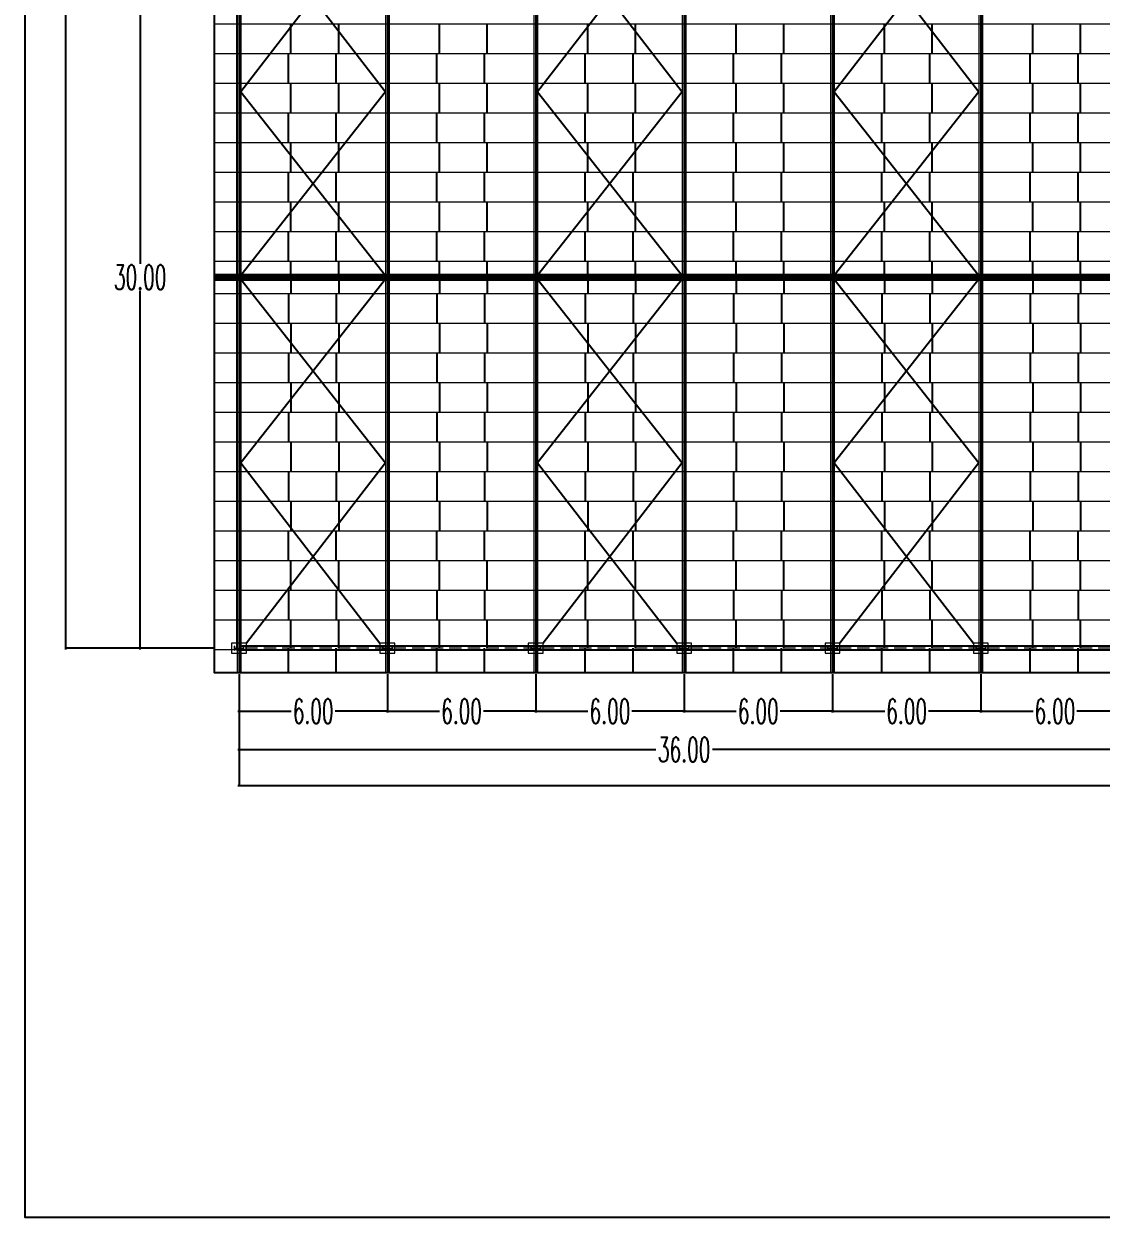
# Model space of a CAD drawing. Header units: millimetres. Extents: x 2175 to 3376, y 1504 to 1740.
# Drawn here: x 2744.89 to 2788.46, y 1583.98 to 1632.25 of the extents above; entities that cross this region are included whole.
import ezdxf

# ---------------------------------------------------------------- set-up
doc = ezdxf.new("R2010")
doc.units = ezdxf.units.MM
doc.linetypes.add('HIDDEN', pattern=[0.375, 0.25, -0.125])
for name, color, linetype in [('Atap', 3, 'Continuous'), ('GR', 7, 'Continuous'), ('KOP TEKS', 1, 'Continuous')]:
    doc.layers.add(name, color=color, linetype=linetype)
for name, color, linetype, lineweight in [('GRS-TIPIS', 253, 'Continuous', 9), ('HAT', 8, 'Continuous', 9), ('Pondasi', 6, 'Continuous', 9)]:
    doc.layers.add(name, color=color, linetype=linetype, lineweight=lineweight)
doc.styles.add('-DIM2', font='simplex.shx', dxfattribs={"width": 0.55})
doc.dimstyles.new('DENAH KANTOR', dxfattribs={"dimtxt": 1, "dimasz": 0.05, "dimexe": 0.05, "dimexo": 0.05, "dimgap": 0.05, "dimtad": 0, "dimtih": 1, "dimtoh": 1, "dimzin": 0, "dimdsep": 46, "dimtxsty": '-DIM2', "dimblk": 'ARCHTICK', "dimcen": 0.3, "dimdle": 0.05, "dimclrd": 1, "dimclre": 1, "dimclrt": 7, "dimadec": 0, "dimazin": 0, "dimtfac": 1, "dimtix": 1, "dimtofl": 0, "dimtmove": 0, "dimatfit": 3, "dimldrblk": 'ARCHTICK', "dimfxl": 1, "dimtolj": 1, "dimtzin": 0, "dimarcsym": 0})

# ---------------------------------------------------------------- blocks, each defined once
blk = doc.blocks.new('_ArchTick')
at = {"color": 0, "linetype": 'ByBlock', "const_width": 0.15}
blk.add_lwpolyline([(-0.5, -0.5), (0.5, 0.5)], dxfattribs=at)
blk = doc.blocks.new('*D1195')
at = {"layer": 'Defpoints', "color": 0, "linetype": 'Continuous', "transparency": 16777216}
for p in [(2752.59, 1636.996), (2749.59, 1606.996), (2752.59, 1606.996)]:
    blk.add_point(p, dxfattribs=at)
at = {"layer": 'GR', "color": 1, "linetype": 'Continuous', "lineweight": -2, "transparency": 16777216}
for p, q in [((2749.59, 1637.046), (2749.59, 1622.546)), ((2752.54, 1636.996), (2749.54, 1636.996)), ((2749.59, 1606.946), (2749.59, 1621.446)), ((2752.54, 1606.996), (2749.54, 1606.996))]:
    blk.add_line(p, q, dxfattribs=at)
at = {"layer": 'GR', "color": 1, "linetype": 'Continuous', "lineweight": -2, "transparency": 16777216, "xscale": 0.05, "yscale": 0.05, "zscale": 0.05}
for p, rotation in [((2749.59, 1636.996), 90), ((2749.59, 1606.996), 270)]:
    blk.add_blockref('_ArchTick', p, dxfattribs=dict(at, rotation=rotation))
at = {"layer": 'GR', "color": 7, "linetype": 'Continuous', "transparency": 16777216, "insert": (2749.59, 1621.996), "char_height": 1, "attachment_point": 5, "style": '-DIM2'}
blk.add_mtext('\\A1;30.00', dxfattribs=at)
blk = doc.blocks.new('*D1196')
at = {"layer": 'Defpoints', "color": 0, "linetype": 'Continuous', "transparency": 16777216}
for p in [(2749.59, 1666.996), (2746.59, 1606.996), (2749.59, 1606.996)]:
    blk.add_point(p, dxfattribs=at)
at = {"layer": 'GR', "color": 1, "linetype": 'Continuous', "lineweight": -2, "transparency": 16777216}
for p, q in [((2749.54, 1666.996), (2746.54, 1666.996)), ((2746.59, 1667.046), (2746.59, 1637.546)), ((2746.59, 1606.946), (2746.59, 1636.446)), ((2749.54, 1606.996), (2746.54, 1606.996))]:
    blk.add_line(p, q, dxfattribs=at)
at = {"layer": 'GR', "color": 1, "linetype": 'Continuous', "lineweight": -2, "transparency": 16777216, "xscale": 0.05, "yscale": 0.05, "zscale": 0.05}
for p, rotation in [((2746.59, 1666.996), 90), ((2746.59, 1606.996), 270)]:
    blk.add_blockref('_ArchTick', p, dxfattribs=dict(at, rotation=rotation))
at = {"layer": 'GR', "color": 7, "linetype": 'Continuous', "transparency": 16777216, "insert": (2746.59, 1636.996), "char_height": 1, "attachment_point": 5, "style": '-DIM2'}
blk.add_mtext('\\A1;60.00', dxfattribs=at)
blk = doc.blocks.new('WF300')
at = {"layer": 'Pondasi'}
for p, q in [((4219.408, -132.102), (4219.418, -132.102)), ((4219.418, -131.977), (4219.418, -132.102)), ((4219.418, -132.034), (4219.698, -132.034)), ((4219.418, -132.044), (4219.698, -132.044)), ((4219.558, -132.044), (4219.558, -132.034)), ((4219.698, -132.102), (4219.698, -131.977)), ((4219.698, -132.102), (4219.708, -132.102))]:
    blk.add_line(p, q, dxfattribs=at)
blk.add_lwpolyline([(4219.783, -132.189), (4219.783, -131.889), (4219.333, -131.889), (4219.333, -132.189)], close=True, dxfattribs=at)
for points in [[(4219.418, -131.977), (4219.408, -131.977), (4219.408, -132.102)], [(4219.708, -132.102), (4219.708, -131.977), (4219.698, -131.977)]]:
    blk.add_lwpolyline(points, dxfattribs=at)
blk = doc.blocks.new('*D1197')
at = {"layer": 'Defpoints', "color": 0, "linetype": 'Continuous', "transparency": 16777216}
for p in [(2753.59, 1605.996), (2759.59, 1605.996), (2759.59, 1604.446)]:
    blk.add_point(p, dxfattribs=at)
at = {"layer": 'GR', "color": 1, "linetype": 'Continuous', "lineweight": -2, "transparency": 16777216}
for p, q in [((2753.59, 1605.946), (2753.59, 1604.396)), ((2759.59, 1605.946), (2759.59, 1604.396)), ((2753.54, 1604.446), (2755.702, 1604.446)), ((2759.64, 1604.446), (2757.478, 1604.446))]:
    blk.add_line(p, q, dxfattribs=at)
at = {"layer": 'GR', "color": 1, "linetype": 'Continuous', "lineweight": -2, "transparency": 16777216, "xscale": 0.05, "yscale": 0.05, "zscale": 0.05, "rotation": 180}
blk.add_blockref('_ArchTick', (2753.59, 1604.446), dxfattribs=at)
at = {"layer": 'GR', "color": 1, "linetype": 'Continuous', "lineweight": -2, "transparency": 16777216, "xscale": 0.05, "yscale": 0.05, "zscale": 0.05}
blk.add_blockref('_ArchTick', (2759.59, 1604.446), dxfattribs=at)
at = {"layer": 'GR', "color": 7, "linetype": 'Continuous', "transparency": 16777216, "insert": (2756.59, 1604.446), "char_height": 1, "attachment_point": 5, "style": '-DIM2'}
blk.add_mtext('\\A1;6.00', dxfattribs=at)
blk = doc.blocks.new('*D1198')
at = {"layer": 'Defpoints', "color": 0, "linetype": 'Continuous', "transparency": 16777216}
for p in [(2759.59, 1605.996), (2765.59, 1605.996), (2759.59, 1604.446)]:
    blk.add_point(p, dxfattribs=at)
at = {"layer": 'GR', "color": 1, "linetype": 'Continuous', "lineweight": -2, "transparency": 16777216}
for p, q in [((2759.59, 1605.946), (2759.59, 1604.396)), ((2765.59, 1605.946), (2765.59, 1604.396)), ((2759.54, 1604.446), (2761.702, 1604.446)), ((2765.64, 1604.446), (2763.478, 1604.446))]:
    blk.add_line(p, q, dxfattribs=at)
at = {"layer": 'GR', "color": 1, "linetype": 'Continuous', "lineweight": -2, "transparency": 16777216, "xscale": 0.05, "yscale": 0.05, "zscale": 0.05, "rotation": 180}
blk.add_blockref('_ArchTick', (2759.59, 1604.446), dxfattribs=at)
at = {"layer": 'GR', "color": 1, "linetype": 'Continuous', "lineweight": -2, "transparency": 16777216, "xscale": 0.05, "yscale": 0.05, "zscale": 0.05}
blk.add_blockref('_ArchTick', (2765.59, 1604.446), dxfattribs=at)
at = {"layer": 'GR', "color": 7, "linetype": 'Continuous', "transparency": 16777216, "insert": (2762.59, 1604.446), "char_height": 1, "attachment_point": 5, "style": '-DIM2'}
blk.add_mtext('\\A1;6.00', dxfattribs=at)
blk = doc.blocks.new('*D1199')
at = {"layer": 'Defpoints', "color": 0, "linetype": 'Continuous', "transparency": 16777216}
for p in [(2753.59, 1604.446), (2873.59, 1604.446), (2873.59, 1601.446)]:
    blk.add_point(p, dxfattribs=at)
at = {"layer": 'GR', "color": 1, "linetype": 'Continuous', "lineweight": -2, "transparency": 16777216}
for p, q in [((2753.59, 1604.396), (2753.59, 1601.396)), ((2873.59, 1604.396), (2873.59, 1601.396)), ((2753.54, 1601.446), (2812.231, 1601.446)), ((2873.64, 1601.446), (2814.95, 1601.446))]:
    blk.add_line(p, q, dxfattribs=at)
at = {"layer": 'GR', "color": 1, "linetype": 'Continuous', "lineweight": -2, "transparency": 16777216, "xscale": 0.05, "yscale": 0.05, "zscale": 0.05, "rotation": 180}
blk.add_blockref('_ArchTick', (2753.59, 1601.446), dxfattribs=at)
at = {"layer": 'GR', "color": 1, "linetype": 'Continuous', "lineweight": -2, "transparency": 16777216, "xscale": 0.05, "yscale": 0.05, "zscale": 0.05}
blk.add_blockref('_ArchTick', (2873.59, 1601.446), dxfattribs=at)
at = {"layer": 'GR', "color": 7, "linetype": 'Continuous', "transparency": 16777216, "insert": (2813.59, 1601.446), "char_height": 1, "attachment_point": 5, "style": '-DIM2'}
blk.add_mtext('\\A1;120.00', dxfattribs=at)
blk = doc.blocks.new('*D1200')
at = {"layer": 'Defpoints', "color": 0, "linetype": 'Continuous', "transparency": 16777216}
for p in [(2753.59, 1604.446), (2789.59, 1604.446), (2789.59, 1602.896)]:
    blk.add_point(p, dxfattribs=at)
at = {"layer": 'GR', "color": 1, "linetype": 'Continuous', "lineweight": -2, "transparency": 16777216}
for p, q in [((2753.59, 1604.396), (2753.59, 1602.846)), ((2789.59, 1604.396), (2789.59, 1602.846)), ((2753.54, 1602.896), (2770.44, 1602.896)), ((2789.64, 1602.896), (2772.74, 1602.896))]:
    blk.add_line(p, q, dxfattribs=at)
at = {"layer": 'GR', "color": 1, "linetype": 'Continuous', "lineweight": -2, "transparency": 16777216, "xscale": 0.05, "yscale": 0.05, "zscale": 0.05, "rotation": 180}
blk.add_blockref('_ArchTick', (2753.59, 1602.896), dxfattribs=at)
at = {"layer": 'GR', "color": 1, "linetype": 'Continuous', "lineweight": -2, "transparency": 16777216, "xscale": 0.05, "yscale": 0.05, "zscale": 0.05}
blk.add_blockref('_ArchTick', (2789.59, 1602.896), dxfattribs=at)
at = {"layer": 'GR', "color": 7, "linetype": 'Continuous', "transparency": 16777216, "insert": (2771.59, 1602.896), "char_height": 1, "attachment_point": 5, "style": '-DIM2'}
blk.add_mtext('\\A1;36.00', dxfattribs=at)
blk = doc.blocks.new('*D1202')
at = {"layer": 'Defpoints', "color": 0, "linetype": 'Continuous', "transparency": 16777216}
for p in [(2771.59, 1605.996), (2777.59, 1605.996), (2771.59, 1604.446)]:
    blk.add_point(p, dxfattribs=at)
at = {"layer": 'GR', "color": 1, "linetype": 'Continuous', "lineweight": -2, "transparency": 16777216}
for p, q in [((2771.59, 1605.946), (2771.59, 1604.396)), ((2777.59, 1605.946), (2777.59, 1604.396)), ((2771.54, 1604.446), (2773.702, 1604.446)), ((2777.64, 1604.446), (2775.478, 1604.446))]:
    blk.add_line(p, q, dxfattribs=at)
at = {"layer": 'GR', "color": 1, "linetype": 'Continuous', "lineweight": -2, "transparency": 16777216, "xscale": 0.05, "yscale": 0.05, "zscale": 0.05, "rotation": 180}
blk.add_blockref('_ArchTick', (2771.59, 1604.446), dxfattribs=at)
at = {"layer": 'GR', "color": 1, "linetype": 'Continuous', "lineweight": -2, "transparency": 16777216, "xscale": 0.05, "yscale": 0.05, "zscale": 0.05}
blk.add_blockref('_ArchTick', (2777.59, 1604.446), dxfattribs=at)
at = {"layer": 'GR', "color": 7, "linetype": 'Continuous', "transparency": 16777216, "insert": (2774.59, 1604.446), "char_height": 1, "attachment_point": 5, "style": '-DIM2'}
blk.add_mtext('\\A1;6.00', dxfattribs=at)
blk = doc.blocks.new('*D1203')
at = {"layer": 'Defpoints', "color": 0, "linetype": 'Continuous', "transparency": 16777216}
for p in [(2765.59, 1605.996), (2771.59, 1605.996), (2771.59, 1604.446)]:
    blk.add_point(p, dxfattribs=at)
at = {"layer": 'GR', "color": 1, "linetype": 'Continuous', "lineweight": -2, "transparency": 16777216}
for p, q in [((2765.59, 1605.946), (2765.59, 1604.396)), ((2771.59, 1605.946), (2771.59, 1604.396)), ((2765.54, 1604.446), (2767.702, 1604.446)), ((2771.64, 1604.446), (2769.478, 1604.446))]:
    blk.add_line(p, q, dxfattribs=at)
at = {"layer": 'GR', "color": 1, "linetype": 'Continuous', "lineweight": -2, "transparency": 16777216, "xscale": 0.05, "yscale": 0.05, "zscale": 0.05, "rotation": 180}
blk.add_blockref('_ArchTick', (2765.59, 1604.446), dxfattribs=at)
at = {"layer": 'GR', "color": 1, "linetype": 'Continuous', "lineweight": -2, "transparency": 16777216, "xscale": 0.05, "yscale": 0.05, "zscale": 0.05}
blk.add_blockref('_ArchTick', (2771.59, 1604.446), dxfattribs=at)
at = {"layer": 'GR', "color": 7, "linetype": 'Continuous', "transparency": 16777216, "insert": (2768.59, 1604.446), "char_height": 1, "attachment_point": 5, "style": '-DIM2'}
blk.add_mtext('\\A1;6.00', dxfattribs=at)
blk = doc.blocks.new('*D1206')
at = {"layer": 'Defpoints', "color": 0, "linetype": 'Continuous', "transparency": 16777216}
for p in [(2777.59, 1605.996), (2783.59, 1605.996), (2783.59, 1604.446)]:
    blk.add_point(p, dxfattribs=at)
at = {"layer": 'GR', "color": 1, "linetype": 'Continuous', "lineweight": -2, "transparency": 16777216}
for p, q in [((2777.59, 1605.946), (2777.59, 1604.396)), ((2783.59, 1605.946), (2783.59, 1604.396)), ((2777.54, 1604.446), (2779.702, 1604.446)), ((2783.64, 1604.446), (2781.478, 1604.446))]:
    blk.add_line(p, q, dxfattribs=at)
at = {"layer": 'GR', "color": 1, "linetype": 'Continuous', "lineweight": -2, "transparency": 16777216, "xscale": 0.05, "yscale": 0.05, "zscale": 0.05, "rotation": 180}
blk.add_blockref('_ArchTick', (2777.59, 1604.446), dxfattribs=at)
at = {"layer": 'GR', "color": 1, "linetype": 'Continuous', "lineweight": -2, "transparency": 16777216, "xscale": 0.05, "yscale": 0.05, "zscale": 0.05}
blk.add_blockref('_ArchTick', (2783.59, 1604.446), dxfattribs=at)
at = {"layer": 'GR', "color": 7, "linetype": 'Continuous', "transparency": 16777216, "insert": (2780.59, 1604.446), "char_height": 1, "attachment_point": 5, "style": '-DIM2'}
blk.add_mtext('\\A1;6.00', dxfattribs=at)
blk = doc.blocks.new('*D1207')
at = {"layer": 'Defpoints', "color": 0, "linetype": 'Continuous', "transparency": 16777216}
for p in [(2783.59, 1605.996), (2789.59, 1605.996), (2783.59, 1604.446)]:
    blk.add_point(p, dxfattribs=at)
at = {"layer": 'GR', "color": 1, "linetype": 'Continuous', "lineweight": -2, "transparency": 16777216}
for p, q in [((2783.59, 1605.946), (2783.59, 1604.396)), ((2789.59, 1605.946), (2789.59, 1604.396)), ((2783.54, 1604.446), (2785.702, 1604.446)), ((2789.64, 1604.446), (2787.478, 1604.446))]:
    blk.add_line(p, q, dxfattribs=at)
at = {"layer": 'GR', "color": 1, "linetype": 'Continuous', "lineweight": -2, "transparency": 16777216, "xscale": 0.05, "yscale": 0.05, "zscale": 0.05, "rotation": 180}
blk.add_blockref('_ArchTick', (2783.59, 1604.446), dxfattribs=at)
at = {"layer": 'GR', "color": 1, "linetype": 'Continuous', "lineweight": -2, "transparency": 16777216, "xscale": 0.05, "yscale": 0.05, "zscale": 0.05}
blk.add_blockref('_ArchTick', (2789.59, 1604.446), dxfattribs=at)
at = {"layer": 'GR', "color": 7, "linetype": 'Continuous', "transparency": 16777216, "insert": (2786.59, 1604.446), "char_height": 1, "attachment_point": 5, "style": '-DIM2'}
blk.add_mtext('\\A1;6.00', dxfattribs=at)

msp = doc.modelspace()

# ---------------------------------------------------------------- linework, layer by layer
at = {"color": 1}
for p, q in [((2753.59, 1667.996), (2753.59, 1605.996)), ((2759.59, 1667.996), (2759.59, 1605.996)), ((2765.59, 1667.996), (2765.59, 1605.996)), ((2771.59, 1667.996), (2771.59, 1605.996)), ((2777.59, 1667.996), (2777.59, 1605.996)), ((2783.59, 1667.996), (2783.59, 1605.996)), ((2755.69, 1631.046), (2755.69, 1632.246)), ((2757.623, 1631.046), (2757.623, 1632.246)), ((2761.69, 1631.046), (2761.69, 1632.246)), ((2763.623, 1631.046), (2763.623, 1632.246)), ((2767.69, 1631.046), (2767.69, 1632.246)), ((2769.623, 1631.046), (2769.623, 1632.246)), ((2773.69, 1631.046), (2773.69, 1632.246)), ((2775.623, 1631.046), (2775.623, 1632.246)), ((2779.69, 1631.046), (2779.69, 1632.246)), ((2781.623, 1631.046), (2781.623, 1632.246)), ((2785.69, 1631.046), (2785.69, 1632.246)), ((2787.623, 1631.046), (2787.623, 1632.246)), ((2755.59, 1629.846), (2755.59, 1631.046)), ((2757.523, 1629.846), (2757.523, 1631.046)), ((2761.59, 1629.846), (2761.59, 1631.046)), ((2763.523, 1629.846), (2763.523, 1631.046)), ((2767.59, 1629.846), (2767.59, 1631.046)), ((2769.523, 1629.846), (2769.523, 1631.046)), ((2773.59, 1629.846), (2773.59, 1631.046)), ((2775.523, 1629.846), (2775.523, 1631.046)), ((2779.59, 1629.846), (2779.59, 1631.046)), ((2781.523, 1629.846), (2781.523, 1631.046)), ((2785.59, 1629.846), (2785.59, 1631.046)), ((2787.523, 1629.846), (2787.523, 1631.046)), ((2755.69, 1628.646), (2755.69, 1629.846)), ((2757.623, 1628.646), (2757.623, 1629.846)), ((2761.69, 1628.646), (2761.69, 1629.846)), ((2763.623, 1628.646), (2763.623, 1629.846)), ((2767.69, 1628.646), (2767.69, 1629.846)), ((2769.623, 1628.646), (2769.623, 1629.846)), ((2773.69, 1628.646), (2773.69, 1629.846)), ((2775.623, 1628.646), (2775.623, 1629.846)), ((2779.69, 1628.646), (2779.69, 1629.846)), ((2781.623, 1628.646), (2781.623, 1629.846)), ((2785.69, 1628.646), (2785.69, 1629.846)), ((2787.623, 1628.646), (2787.623, 1629.846)), ((2755.59, 1627.446), (2755.59, 1628.646)), ((2757.523, 1627.446), (2757.523, 1628.646)), ((2761.59, 1627.446), (2761.59, 1628.646)), ((2763.523, 1627.446), (2763.523, 1628.646)), ((2767.59, 1627.446), (2767.59, 1628.646)), ((2769.523, 1627.446), (2769.523, 1628.646)), ((2773.59, 1627.446), (2773.59, 1628.646)), ((2775.523, 1627.446), (2775.523, 1628.646)), ((2779.59, 1627.446), (2779.59, 1628.646)), ((2781.523, 1627.446), (2781.523, 1628.646)), ((2785.59, 1627.446), (2785.59, 1628.646)), ((2787.523, 1627.446), (2787.523, 1628.646)), ((2755.69, 1626.246), (2755.69, 1627.446)), ((2757.623, 1626.246), (2757.623, 1627.446)), ((2761.69, 1626.246), (2761.69, 1627.446)), ((2763.623, 1626.246), (2763.623, 1627.446)), ((2767.69, 1626.246), (2767.69, 1627.446)), ((2769.623, 1626.246), (2769.623, 1627.446)), ((2773.69, 1626.246), (2773.69, 1627.446)), ((2775.623, 1626.246), (2775.623, 1627.446)), ((2779.69, 1626.246), (2779.69, 1627.446)), ((2781.623, 1626.246), (2781.623, 1627.446)), ((2785.69, 1626.246), (2785.69, 1627.446)), ((2787.623, 1626.246), (2787.623, 1627.446)), ((2755.59, 1625.046), (2755.59, 1626.246)), ((2757.523, 1625.046), (2757.523, 1626.246)), ((2761.59, 1625.046), (2761.59, 1626.246)), ((2763.523, 1625.046), (2763.523, 1626.246)), ((2767.59, 1625.046), (2767.59, 1626.246)), ((2769.523, 1625.046), (2769.523, 1626.246)), ((2773.59, 1625.046), (2773.59, 1626.246)), ((2775.523, 1625.046), (2775.523, 1626.246)), ((2779.59, 1625.046), (2779.59, 1626.246)), ((2781.523, 1625.046), (2781.523, 1626.246)), ((2785.59, 1625.046), (2785.59, 1626.246)), ((2787.523, 1625.046), (2787.523, 1626.246)), ((2755.69, 1623.846), (2755.69, 1625.046)), ((2757.623, 1623.846), (2757.623, 1625.046)), ((2761.69, 1623.846), (2761.69, 1625.046)), ((2763.623, 1623.846), (2763.623, 1625.046)), ((2767.69, 1623.846), (2767.69, 1625.046)), ((2769.623, 1623.846), (2769.623, 1625.046)), ((2773.69, 1623.846), (2773.69, 1625.046)), ((2775.623, 1623.846), (2775.623, 1625.046)), ((2779.69, 1623.846), (2779.69, 1625.046)), ((2781.623, 1623.846), (2781.623, 1625.046)), ((2785.69, 1623.846), (2785.69, 1625.046)), ((2787.623, 1623.846), (2787.623, 1625.046)), ((2755.59, 1622.646), (2755.59, 1623.846)), ((2757.523, 1622.646), (2757.523, 1623.846)), ((2761.59, 1622.646), (2761.59, 1623.846)), ((2763.523, 1622.646), (2763.523, 1623.846)), ((2767.59, 1622.646), (2767.59, 1623.846)), ((2769.523, 1622.646), (2769.523, 1623.846)), ((2773.59, 1622.646), (2773.59, 1623.846)), ((2775.523, 1622.646), (2775.523, 1623.846)), ((2779.59, 1622.646), (2779.59, 1623.846)), ((2781.523, 1622.646), (2781.523, 1623.846)), ((2785.59, 1622.646), (2785.59, 1623.846)), ((2787.523, 1622.646), (2787.523, 1623.846)), ((2755.69, 1621.996), (2755.69, 1622.646)), ((2757.623, 1621.996), (2757.623, 1622.646)), ((2761.69, 1621.996), (2761.69, 1622.646)), ((2763.623, 1621.996), (2763.623, 1622.646)), ((2767.69, 1621.996), (2767.69, 1622.646)), ((2769.623, 1621.996), (2769.623, 1622.646)), ((2773.69, 1621.996), (2773.69, 1622.646)), ((2775.623, 1621.996), (2775.623, 1622.646)), ((2779.69, 1621.996), (2779.69, 1622.646)), ((2781.623, 1621.996), (2781.623, 1622.646)), ((2785.69, 1621.996), (2785.69, 1622.646)), ((2787.623, 1621.996), (2787.623, 1622.646)), ((2752.59, 1621.996), (2874.59, 1621.996)), ((2755.69, 1621.996), (2755.69, 1621.346)), ((2757.623, 1621.996), (2757.623, 1621.346)), ((2761.69, 1621.996), (2761.69, 1621.346)), ((2763.623, 1621.996), (2763.623, 1621.346)), ((2767.69, 1621.996), (2767.69, 1621.346)), ((2769.623, 1621.996), (2769.623, 1621.346)), ((2773.69, 1621.996), (2773.69, 1621.346)), ((2775.623, 1621.996), (2775.623, 1621.346)), ((2779.69, 1621.996), (2779.69, 1621.346)), ((2781.623, 1621.996), (2781.623, 1621.346)), ((2785.69, 1621.996), (2785.69, 1621.346)), ((2787.623, 1621.996), (2787.623, 1621.346)), ((2755.59, 1621.346), (2755.59, 1620.146)), ((2757.523, 1621.346), (2757.523, 1620.146)), ((2761.59, 1621.346), (2761.59, 1620.146)), ((2763.523, 1621.346), (2763.523, 1620.146)), ((2767.59, 1621.346), (2767.59, 1620.146)), ((2769.523, 1621.346), (2769.523, 1620.146)), ((2773.59, 1621.346), (2773.59, 1620.146)), ((2775.523, 1621.346), (2775.523, 1620.146)), ((2779.59, 1621.346), (2779.59, 1620.146)), ((2781.523, 1621.346), (2781.523, 1620.146)), ((2785.59, 1621.346), (2785.59, 1620.146)), ((2787.523, 1621.346), (2787.523, 1620.146)), ((2755.69, 1620.146), (2755.69, 1618.946)), ((2757.623, 1620.146), (2757.623, 1618.946)), ((2761.69, 1620.146), (2761.69, 1618.946)), ((2763.623, 1620.146), (2763.623, 1618.946)), ((2767.69, 1620.146), (2767.69, 1618.946)), ((2769.623, 1620.146), (2769.623, 1618.946)), ((2773.69, 1620.146), (2773.69, 1618.946)), ((2775.623, 1620.146), (2775.623, 1618.946)), ((2779.69, 1620.146), (2779.69, 1618.946)), ((2781.623, 1620.146), (2781.623, 1618.946)), ((2785.69, 1620.146), (2785.69, 1618.946)), ((2787.623, 1620.146), (2787.623, 1618.946)), ((2755.59, 1618.946), (2755.59, 1617.746)), ((2757.523, 1618.946), (2757.523, 1617.746)), ((2761.59, 1618.946), (2761.59, 1617.746)), ((2763.523, 1618.946), (2763.523, 1617.746)), ((2767.59, 1618.946), (2767.59, 1617.746)), ((2769.523, 1618.946), (2769.523, 1617.746)), ((2773.59, 1618.946), (2773.59, 1617.746)), ((2775.523, 1618.946), (2775.523, 1617.746)), ((2779.59, 1618.946), (2779.59, 1617.746)), ((2781.523, 1618.946), (2781.523, 1617.746)), ((2785.59, 1618.946), (2785.59, 1617.746)), ((2787.523, 1618.946), (2787.523, 1617.746)), ((2755.69, 1617.746), (2755.69, 1616.546)), ((2757.623, 1617.746), (2757.623, 1616.546)), ((2761.69, 1617.746), (2761.69, 1616.546)), ((2763.623, 1617.746), (2763.623, 1616.546)), ((2767.69, 1617.746), (2767.69, 1616.546)), ((2769.623, 1617.746), (2769.623, 1616.546)), ((2773.69, 1617.746), (2773.69, 1616.546)), ((2775.623, 1617.746), (2775.623, 1616.546)), ((2779.69, 1617.746), (2779.69, 1616.546)), ((2781.623, 1617.746), (2781.623, 1616.546)), ((2785.69, 1617.746), (2785.69, 1616.546)), ((2787.623, 1617.746), (2787.623, 1616.546)), ((2755.59, 1616.546), (2755.59, 1615.346)), ((2757.523, 1616.546), (2757.523, 1615.346)), ((2761.59, 1616.546), (2761.59, 1615.346)), ((2763.523, 1616.546), (2763.523, 1615.346)), ((2767.59, 1616.546), (2767.59, 1615.346)), ((2769.523, 1616.546), (2769.523, 1615.346)), ((2773.59, 1616.546), (2773.59, 1615.346)), ((2775.523, 1616.546), (2775.523, 1615.346)), ((2779.59, 1616.546), (2779.59, 1615.346)), ((2781.523, 1616.546), (2781.523, 1615.346)), ((2785.59, 1616.546), (2785.59, 1615.346)), ((2787.523, 1616.546), (2787.523, 1615.346)), ((2755.69, 1615.346), (2755.69, 1614.146)), ((2757.623, 1615.346), (2757.623, 1614.146)), ((2761.69, 1615.346), (2761.69, 1614.146)), ((2763.623, 1615.346), (2763.623, 1614.146)), ((2767.69, 1615.346), (2767.69, 1614.146)), ((2769.623, 1615.346), (2769.623, 1614.146)), ((2773.69, 1615.346), (2773.69, 1614.146)), ((2775.623, 1615.346), (2775.623, 1614.146)), ((2779.69, 1615.346), (2779.69, 1614.146)), ((2781.623, 1615.346), (2781.623, 1614.146)), ((2785.69, 1615.346), (2785.69, 1614.146)), ((2787.623, 1615.346), (2787.623, 1614.146)), ((2755.59, 1614.146), (2755.59, 1612.946)), ((2757.523, 1614.146), (2757.523, 1612.946)), ((2761.59, 1614.146), (2761.59, 1612.946)), ((2763.523, 1614.146), (2763.523, 1612.946)), ((2767.59, 1614.146), (2767.59, 1612.946)), ((2769.523, 1614.146), (2769.523, 1612.946)), ((2773.59, 1614.146), (2773.59, 1612.946)), ((2775.523, 1614.146), (2775.523, 1612.946)), ((2779.59, 1614.146), (2779.59, 1612.946)), ((2781.523, 1614.146), (2781.523, 1612.946)), ((2785.59, 1614.146), (2785.59, 1612.946)), ((2787.523, 1614.146), (2787.523, 1612.946)), ((2755.69, 1612.946), (2755.69, 1611.746)), ((2757.623, 1612.946), (2757.623, 1611.746)), ((2761.69, 1612.946), (2761.69, 1611.746)), ((2763.623, 1612.946), (2763.623, 1611.746)), ((2767.69, 1612.946), (2767.69, 1611.746)), ((2769.623, 1612.946), (2769.623, 1611.746)), ((2773.69, 1612.946), (2773.69, 1611.746)), ((2775.623, 1612.946), (2775.623, 1611.746)), ((2779.69, 1612.946), (2779.69, 1611.746)), ((2781.623, 1612.946), (2781.623, 1611.746)), ((2785.69, 1612.946), (2785.69, 1611.746)), ((2787.623, 1612.946), (2787.623, 1611.746)), ((2755.59, 1610.546), (2755.59, 1611.746)), ((2757.523, 1610.546), (2757.523, 1611.746)), ((2761.59, 1610.546), (2761.59, 1611.746)), ((2763.523, 1610.546), (2763.523, 1611.746)), ((2767.59, 1610.546), (2767.59, 1611.746)), ((2769.523, 1610.546), (2769.523, 1611.746)), ((2773.59, 1610.546), (2773.59, 1611.746)), ((2775.523, 1610.546), (2775.523, 1611.746)), ((2779.59, 1610.546), (2779.59, 1611.746)), ((2781.523, 1610.546), (2781.523, 1611.746)), ((2785.59, 1610.546), (2785.59, 1611.746)), ((2787.523, 1610.546), (2787.523, 1611.746)), ((2755.69, 1609.346), (2755.69, 1610.546)), ((2757.623, 1609.346), (2757.623, 1610.546)), ((2761.69, 1609.346), (2761.69, 1610.546)), ((2763.623, 1609.346), (2763.623, 1610.546)), ((2767.69, 1609.346), (2767.69, 1610.546)), ((2769.623, 1609.346), (2769.623, 1610.546)), ((2773.69, 1609.346), (2773.69, 1610.546)), ((2775.623, 1609.346), (2775.623, 1610.546)), ((2779.69, 1609.346), (2779.69, 1610.546)), ((2781.623, 1609.346), (2781.623, 1610.546)), ((2785.69, 1609.346), (2785.69, 1610.546)), ((2787.623, 1609.346), (2787.623, 1610.546)), ((2755.59, 1609.346), (2755.59, 1608.146)), ((2757.523, 1609.346), (2757.523, 1608.146)), ((2761.59, 1609.346), (2761.59, 1608.146)), ((2763.523, 1609.346), (2763.523, 1608.146)), ((2767.59, 1609.346), (2767.59, 1608.146)), ((2769.523, 1609.346), (2769.523, 1608.146)), ((2773.59, 1609.346), (2773.59, 1608.146)), ((2775.523, 1609.346), (2775.523, 1608.146)), ((2779.59, 1609.346), (2779.59, 1608.146)), ((2781.523, 1609.346), (2781.523, 1608.146)), ((2785.59, 1609.346), (2785.59, 1608.146)), ((2787.523, 1609.346), (2787.523, 1608.146)), ((2755.69, 1606.996), (2755.69, 1608.146)), ((2757.623, 1606.996), (2757.623, 1608.146)), ((2761.69, 1606.996), (2761.69, 1608.146)), ((2763.623, 1606.996), (2763.623, 1608.146)), ((2767.69, 1606.996), (2767.69, 1608.146)), ((2769.623, 1606.996), (2769.623, 1608.146)), ((2773.69, 1606.996), (2773.69, 1608.146)), ((2775.623, 1606.996), (2775.623, 1608.146)), ((2779.69, 1606.996), (2779.69, 1608.146)), ((2781.623, 1606.996), (2781.623, 1608.146)), ((2785.69, 1606.996), (2785.69, 1608.146)), ((2787.623, 1606.996), (2787.623, 1608.146)), ((2755.59, 1605.996), (2755.59, 1606.996)), ((2757.523, 1605.996), (2757.523, 1606.996)), ((2761.59, 1605.996), (2761.59, 1606.996)), ((2763.523, 1605.996), (2763.523, 1606.996)), ((2767.59, 1605.996), (2767.59, 1606.996)), ((2769.523, 1605.996), (2769.523, 1606.996)), ((2773.59, 1605.996), (2773.59, 1606.996)), ((2775.523, 1605.996), (2775.523, 1606.996)), ((2779.59, 1605.996), (2779.59, 1606.996)), ((2781.523, 1605.996), (2781.523, 1606.996)), ((2785.59, 1605.996), (2785.59, 1606.996)), ((2787.523, 1605.996), (2787.523, 1606.996))]:
    msp.add_line(p, q, dxfattribs=at)
at = {"layer": 'Atap'}
for points in [[(2752.59, 1636.996), (2752.59, 1667.996), (2868.59, 1667.996), (2868.59, 1637.996), (2874.59, 1637.996), (2874.59, 1605.996), (2752.59, 1605.996), (2752.59, 1636.996)], [(2753.89, 1636.796), (2759.515, 1629.496), (2753.665, 1622.071), (2753.665, 1621.921), (2759.515, 1614.496), (2753.89, 1607.196)], [(2759.29, 1636.796), (2753.665, 1629.496), (2759.515, 1622.071), (2759.515, 1621.921), (2753.665, 1614.496), (2759.29, 1607.196)], [(2765.89, 1636.796), (2771.515, 1629.496), (2765.665, 1622.071), (2765.665, 1621.921), (2771.515, 1614.496), (2765.89, 1607.196)], [(2771.29, 1636.796), (2765.665, 1629.496), (2771.515, 1622.071), (2771.515, 1621.921), (2765.665, 1614.496), (2771.29, 1607.196)], [(2777.89, 1636.796), (2783.515, 1629.496), (2777.665, 1622.071), (2777.665, 1621.921), (2783.515, 1614.496), (2777.89, 1607.196)], [(2783.29, 1636.796), (2777.665, 1629.496), (2783.515, 1622.071), (2783.515, 1621.921), (2777.665, 1614.496), (2783.29, 1607.196)]]:
    msp.add_lwpolyline(points, dxfattribs=at)
at = {"layer": 'GR', "color": 0, "lineweight": 0}
for p, q in [((2753.515, 1667.996), (2753.515, 1605.996)), ((2753.665, 1667.996), (2753.665, 1605.996)), ((2759.515, 1667.996), (2759.515, 1605.996)), ((2759.665, 1667.996), (2759.665, 1605.996)), ((2765.515, 1667.996), (2765.515, 1605.996)), ((2765.665, 1667.996), (2765.665, 1605.996)), ((2771.515, 1667.996), (2771.515, 1605.996)), ((2771.665, 1667.996), (2771.665, 1605.996)), ((2777.515, 1667.996), (2777.515, 1605.996)), ((2777.665, 1667.996), (2777.665, 1605.996)), ((2783.515, 1667.996), (2783.515, 1605.996)), ((2783.665, 1667.996), (2783.665, 1605.996))]:
    msp.add_line(p, q, dxfattribs=at)
at = {"layer": 'GR', "lineweight": 50}
for p, q in [((2752.59, 1622.071), (2874.59, 1622.071)), ((2752.59, 1621.921), (2874.59, 1621.921))]:
    msp.add_line(p, q, dxfattribs=at)
at = {"layer": 'GR', "color": 144, "true_color": 0x00629d}
for points in [[(2753.515, 1637.071), (2789.665, 1637.071), (2789.665, 1606.921), (2753.515, 1606.921)], [(2753.665, 1636.921), (2789.515, 1636.921), (2789.515, 1607.071), (2753.665, 1607.071)]]:
    msp.add_lwpolyline(points, close=True, dxfattribs=at)
at = {"layer": 'GRS-TIPIS', "linetype": 'HIDDEN', "ltscale": 2}
msp.add_lwpolyline([(2753.59, 1636.996), (2789.59, 1636.996), (2789.59, 1606.996), (2753.59, 1606.996)], close=True, dxfattribs=at)
at = {"layer": 'HAT'}
for p, q in [((2752.59, 1632.246), (2874.59, 1632.246)), ((2752.59, 1631.046), (2874.59, 1631.046)), ((2752.59, 1629.846), (2874.59, 1629.846)), ((2752.59, 1628.646), (2874.59, 1628.646)), ((2752.59, 1627.446), (2874.59, 1627.446)), ((2752.59, 1626.246), (2874.59, 1626.246)), ((2752.59, 1625.046), (2874.59, 1625.046)), ((2752.59, 1623.846), (2874.59, 1623.846)), ((2752.59, 1622.646), (2874.59, 1622.646)), ((2752.59, 1621.346), (2874.59, 1621.346)), ((2752.59, 1620.146), (2874.59, 1620.146)), ((2752.59, 1618.946), (2874.59, 1618.946)), ((2752.59, 1617.746), (2874.59, 1617.746)), ((2752.59, 1616.546), (2874.59, 1616.546)), ((2752.59, 1615.346), (2874.59, 1615.346)), ((2752.59, 1614.146), (2874.59, 1614.146)), ((2752.59, 1612.946), (2874.59, 1612.946)), ((2752.59, 1611.746), (2874.59, 1611.746)), ((2752.59, 1610.546), (2874.59, 1610.546)), ((2752.59, 1609.346), (2874.59, 1609.346)), ((2752.59, 1608.146), (2874.59, 1608.146)), ((2752.59, 1606.946), (2874.59, 1606.946))]:
    msp.add_line(p, q, dxfattribs=at)
at = {"layer": 'KOP TEKS', "color": 2}
msp.add_lwpolyline([(2882.371, 1583.985), (2882.371, 1681.172), (2744.921, 1681.172), (2744.921, 1583.985)], close=True, dxfattribs=at)

# ---------------------------------------------------------------- block references
at = {"layer": 'HAT', "xscale": 1.333333333319186, "yscale": 1.333333333319186, "zscale": 1.333333333319186, "rotation": 359.9999999260696}
for p in [(-2872.488, 1783.048), (-2866.488, 1783.048), (-2860.488, 1783.048), (-2854.488, 1783.048), (-2848.488, 1783.048), (-2842.488, 1783.048)]:
    msp.add_blockref('WF300', p, dxfattribs=at)

# ---------------------------------------------------------------- dimensions: what is measured, and where the dimension line sits
at = {"layer": 'GR', "linetype": 'Continuous'}
for base, p1, p2, angle, picture, middle in [((2746.59, 1606.996), (2749.59, 1666.996), (2749.59, 1606.996), 90, '*D1196', (2746.59, 1636.996)), ((2749.59, 1606.996), (2752.59, 1636.996), (2752.59, 1606.996), 90, '*D1195', (2749.59, 1621.996)), ((2759.59, 1604.446), (2765.59, 1605.996), (2759.59, 1605.996), 180, '*D1198', (2762.59, 1604.446)), ((2771.59, 1604.446), (2777.59, 1605.996), (2771.59, 1605.996), 180, '*D1202', (2774.59, 1604.446)), ((2783.59, 1604.446), (2789.59, 1605.996), (2783.59, 1605.996), 180, '*D1207', (2786.59, 1604.446))]:
    dim = msp.add_linear_dim(base=base, p1=p1, p2=p2, angle=angle, dimstyle='DENAH KANTOR', dxfattribs=at)
    dim.commit()
    dim.dimension.update_dxf_attribs({"geometry": picture, "text_midpoint": middle})
for base, p1, p2, picture, middle in [((2759.59, 1604.446), (2753.59, 1605.996), (2759.59, 1605.996), '*D1197', (2756.59, 1604.446)), ((2771.59, 1604.446), (2765.59, 1605.996), (2771.59, 1605.996), '*D1203', (2768.59, 1604.446)), ((2783.59, 1604.446), (2777.59, 1605.996), (2783.59, 1605.996), '*D1206', (2780.59, 1604.446)), ((2873.59, 1601.446), (2753.59, 1604.446), (2873.59, 1604.446), '*D1199', (2813.59, 1601.446)), ((2789.59, 1602.896), (2753.59, 1604.446), (2789.59, 1604.446), '*D1200', (2771.59, 1602.896))]:
    dim = msp.add_linear_dim(base=base, p1=p1, p2=p2, dimstyle='DENAH KANTOR', dxfattribs=at)
    dim.commit()
    dim.dimension.update_dxf_attribs({"geometry": picture, "text_midpoint": middle})

doc.saveas('drawing.dxf')
